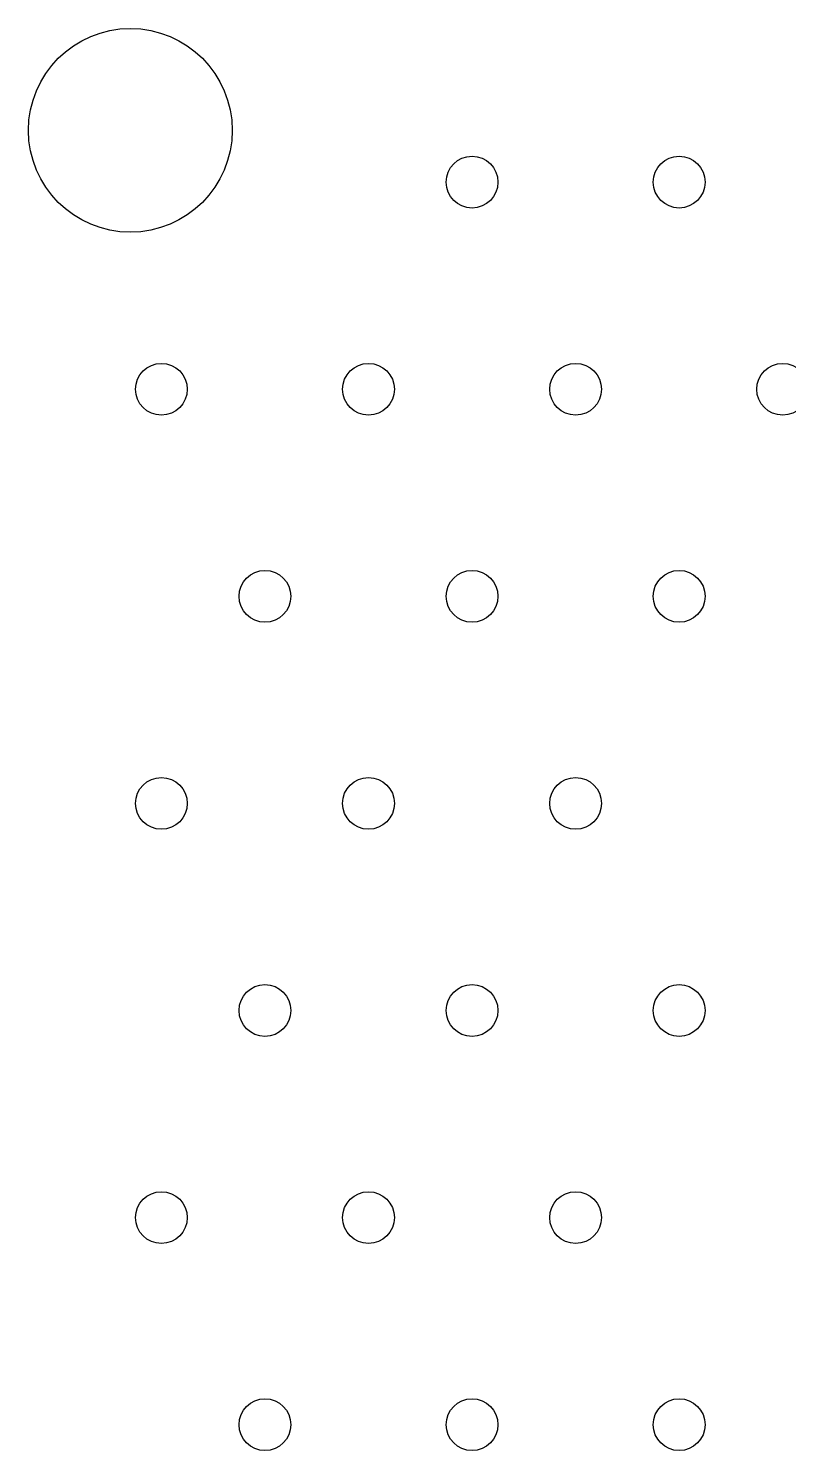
# Model space of a CAD drawing. Header units: inches. Extents: x 0.07 to 4.39, y 0.05 to 2.95.
# Drawn here: x 0.072 to 0.806, y 1.575 to 2.948 of the extents above; entities that cross this region are included whole.
import ezdxf

# ---------------------------------------------------------------- set-up
doc = ezdxf.new("R2010")
doc.units = ezdxf.units.IN
doc.header["$MEASUREMENT"] = 0
doc.layers.add('Top Layer', color=1, linetype='Continuous')

# ---------------------------------------------------------------- blocks, each defined once
blk = doc.blocks.new('M3_MOUNTING_HOLE_4')
at = {"layer": 'Top Layer'}
blk.add_circle((-0.01, 0.03), 0.0984, dxfattribs=at)

msp = doc.modelspace()

# ---------------------------------------------------------------- linework, layer by layer
at = {"layer": 'Top Layer'}
for centre in [(0.5, 2.8), (0.7, 2.8), (0.2, 2.6), (0.4, 2.6), (0.6, 2.6), (0.8, 2.6), (0.3, 2.4), (0.5, 2.4), (0.7, 2.4), (0.2, 2.2), (0.4, 2.2), (0.6, 2.2), (0.3, 2), (0.5, 2), (0.7, 2), (0.2, 1.8), (0.4, 1.8), (0.6, 1.8), (0.3, 1.6), (0.5, 1.6), (0.7, 1.6)]:
    msp.add_circle(centre, 0.025, dxfattribs=at)

# ---------------------------------------------------------------- block references
msp.add_blockref('M3_MOUNTING_HOLE_4', (0.18, 2.82))

doc.saveas('drawing.dxf')
